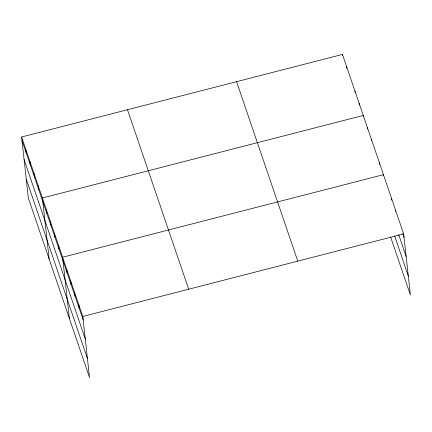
<?xml version="1.0" encoding="UTF-8"?>
<svg xmlns="http://www.w3.org/2000/svg" width="432" height="432" viewBox="0 0 432 432"><rect width="100%" height="100%" fill="white"/><g stroke="black" fill="none" stroke-linecap="round" stroke-linejoin="round"><path stroke-width="0.65" d="M21.6 136.976L82.793 316.456L89.537 377.573L28.35 198.094L21.6 136.976L342.463 54.427L403.65 233.906L410.4 295.024L390.631 237.044M82.793 316.456L403.65 233.906M402.77 233.723L404.044 237.465M398.704 234.641L406.145 256.462M394.697 236.131L408.305 276.032M236.579 81.664L297.767 261.149M127.483 109.733L188.676 289.213M21.994 140.53L83.182 320.015M24.089 159.527L85.282 339.012M26.249 179.096L87.442 358.582M395.577 210.217L395.707 211.399M391.538 198.369L391.732 200.151M383.589 175.862L383.459 174.679L62.597 257.229L69.347 318.346M379.42 162.832L379.615 164.608M371.342 139.142L371.477 140.324M367.303 127.294L367.502 129.071M363.398 116.635L363.269 115.447L42.406 197.996L49.151 259.119M359.105 103.243L359.3 105.025M354.942 91.039L355.077 92.227M346.621 66.631L346.82 68.407M342.463 54.427L342.592 55.609M78.754 304.609L79.148 308.167M74.714 292.766L75.109 296.325M70.675 280.919L71.069 284.477M66.636 269.071L67.03 272.63M58.558 245.381L58.952 248.94M54.518 233.534L54.913 237.092M50.485 221.692L50.873 225.25M46.445 209.844L46.834 213.403M38.243 185.792L38.637 189.351M34.085 173.588L34.474 177.147M29.921 161.384L30.316 164.943M25.763 149.18L26.152 152.739"/></g></svg>
